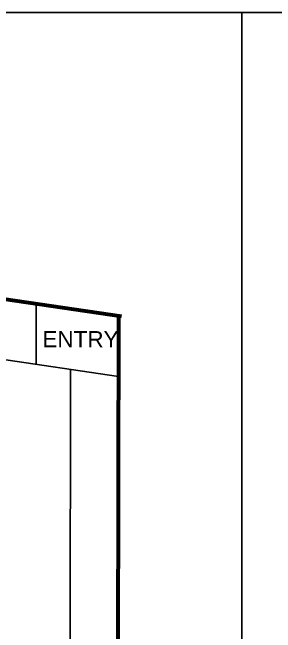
# Model space of a CAD drawing. Header units: metres. Extents: x -353 to 1688, y -477 to 135.
# Drawn here: x -283.54 to -270.52, y -231.56 to -200.92 of the extents above; entities that cross this region are included whole.
import ezdxf

# ---------------------------------------------------------------- set-up
doc = ezdxf.new("R2010")
doc.units = ezdxf.units.M
doc.header["$MEASUREMENT"] = 0
doc.linetypes.add('ACAD_ISO04W100', pattern=[30, 24, -3, 0, -3])
doc.layers.add('SITE BOUNDARY', color=6, linetype='ACAD_ISO04W100', lineweight=60)
doc.layers.add('TEXT', color=141, linetype='Continuous', plot=False)
doc.styles.get("Standard").update_dxf_attribs({"font": 'arial.ttf'})

msp = doc.modelspace()

# ---------------------------------------------------------------- linework, layer by layer
msp.add_line((-280.74331, -281.68492), (-280.66113, -218.56538))
at = {"layer": 'Defpoints'}
for p, q in [((-282.35552, -218.31399), (-282.35552, -215.31662)), ((-301.23685, -215.51265), (-278.29317, -218.91671)), ((-278.28472, -215.91671), (-278.28472, -218.91671))]:
    msp.add_line(p, q, dxfattribs=at)
for points in [[(-272.19718, -305.92207), (-346.44718, -305.92207), (-346.44718, -200.92207), (-272.19718, -200.92207)], [(-197.94718, -305.92207), (-272.19718, -305.92207), (-272.19718, -200.92207), (-197.94718, -200.92207)]]:
    msp.add_lwpolyline(points, close=True, dxfattribs=at)
at = {"layer": 'SITE BOUNDARY'}
for p, q in [((-324.61149, -209.08752), (-278.14173, -215.93779)), ((-278.28472, -215.91671), (-278.46817, -281.0103))]:
    msp.add_line(p, q, dxfattribs=at)

# ---------------------------------------------------------------- texts
at = {"layer": 'TEXT', "insert": (-282.04967, -216.66846), "char_height": 0.794412, "attachment_point": 1}
msp.add_mtext_dynamic_manual_height_columns('ENTRY', width=0.1137345, gutter_width=3.97206, heights=[0], dxfattribs=at)

doc.saveas('drawing.dxf')
